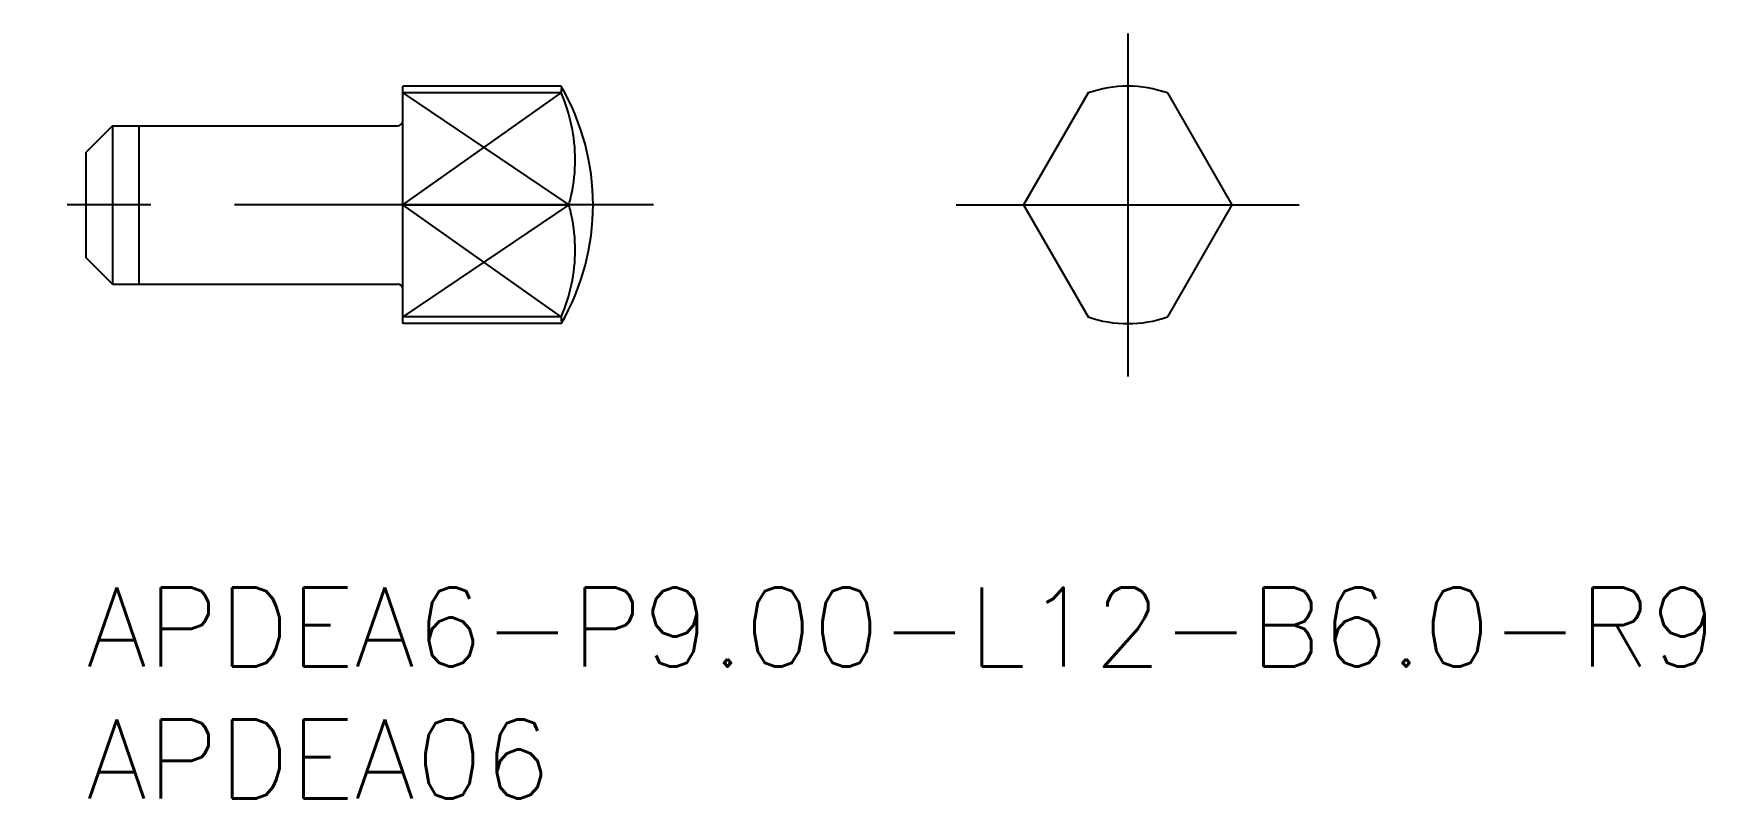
# Model space of a CAD drawing. Extents: x -2 to 61.3, y -8 to 21.
import ezdxf

# ---------------------------------------------------------------- set-up
doc = ezdxf.new("R2010")
doc.units = 0
doc.header["$LTSCALE"] = 0.5
doc.linetypes.add('CENTER', pattern=[50.8, 31.75, -6.35, 6.35, -6.35])
for name, color, linetype in [('MSM_CENTER', 1, 'CENTER'), ('MSM_CONTINUOUS', 7, 'CONTINUOUS'), ('MSM_NARROW', 5, 'CONTINUOUS'), ('MSM_PART_NUMBER', 7, 'CONTINUOUS')]:
    doc.layers.add(name, color=color, linetype=linetype)
doc.styles.get("Standard").update_dxf_attribs({"font": 'txt.shx', "height": 1.5, "bigfont": 'bigfont.shx'})

# ---------------------------------------------------------------- blocks, each defined once
blk = doc.blocks.new('*U15')
at = {"layer": 'MSM_PART_NUMBER'}
blk.add_text('APDEA6-P9.00-L12-B6.0-R9', height=3, dxfattribs=at).set_placement((0, -3))
blk = doc.blocks.new('*U16')
at = {"layer": 'MSM_PART_NUMBER'}
blk.add_text('APDEA06', height=3, dxfattribs=at).set_placement((0, -8))

msp = doc.modelspace()

# ---------------------------------------------------------------- linework, layer by layer
at = {"layer": 'MSM_CENTER'}
for p, q in [((39.471, 21), (39.471, 8)), ((21.5, 14.5), (-2, 14.5)), ((32.971, 14.5), (45.971, 14.5))]:
    msp.add_line(p, q, dxfattribs=at)
at = {"layer": 'MSM_CONTINUOUS'}
for p, q in [((12, 10), (12, 19)), ((18, 19), (12, 19)), ((18, 18.743), (12, 18.743)), ((37.971, 18.743), (35.521, 14.5)), ((40.971, 18.743), (43.42, 14.5)), ((1, 17.5), (0, 16.5)), ((1, 17.5), (11.8, 17.5)), ((1, 17.5), (1, 11.5)), ((0, 12.5), (0, 16.5)), ((12, 14.5), (18.293, 14.5)), ((35.521, 14.5), (37.971, 10.257)), ((43.42, 14.5), (40.971, 10.257)), ((1, 11.5), (0, 12.5)), ((1, 11.5), (11.8, 11.5)), ((18, 10.257), (12, 10.257)), ((18, 10), (12, 10))]:
    msp.add_line(p, q, dxfattribs=at)
for centre, radius, start, end in [((10.206, 14.5), 9, 330, 30), ((39.471, 14.5), 4.5, 70.52878, 109.47122), ((12.069, 16.167), 6.466, 12.00345, 23.47132), ((11.8, 17.7), 0.2, 270, 0), ((12.271, 16.21), 6.26, 347.99655, 12.00345), ((12.069, 16.253), 6.466, 344.26877, 347.99655), ((12.069, 12.747), 6.466, 12.00345, 15.73123), ((12.271, 12.79), 6.26, 347.99655, 12.00345), ((11.8, 11.3), 0.2, 0, 90), ((12.069, 12.833), 6.466, 336.52868, 347.99655), ((39.471, 14.5), 4.5, 250.52878, 289.47122)]:
    msp.add_arc(centre, radius, start, end, dxfattribs=at)
at = {"layer": 'MSM_NARROW'}
for p, q in [((12, 18.743), (18.293, 14.5)), ((12, 14.5), (18, 18.743)), ((18, 18.91), (18, 18.743)), ((2, 17.5), (2, 11.5)), ((18.293, 14.5), (12, 10.257)), ((18, 10.257), (12, 14.5)), ((18, 10.257), (18, 10.09))]:
    msp.add_line(p, q, dxfattribs=at)

# ---------------------------------------------------------------- block references
at = {"layer": 'MSM_CONTINUOUS'}
for name in ['*U15', '*U16']:
    msp.add_blockref(name, (0, 0), dxfattribs=at)

doc.saveas('drawing.dxf')
